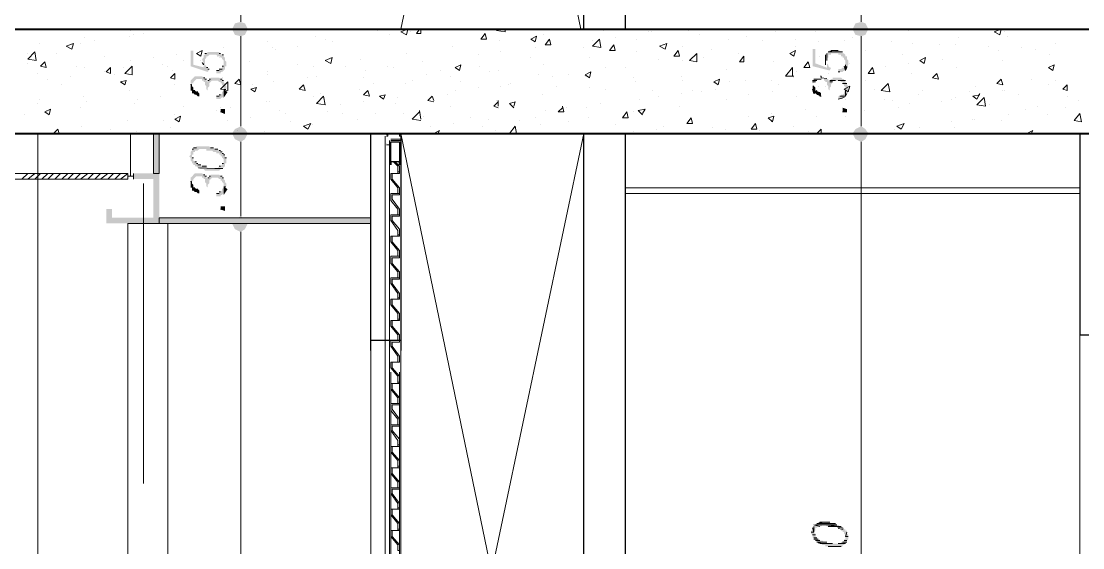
# Model space of a CAD drawing. Header units: millimetres. Extents: x 182 to 575, y -105 to 95.
# Drawn here: x 282.125 to 285.661, y 81.73 to 83.485 of the extents above; entities that cross this region are included whole.
import ezdxf

# ---------------------------------------------------------------- set-up
doc = ezdxf.new("R2010")
doc.units = ezdxf.units.MM
doc.header["$MEASUREMENT"] = 0
doc.layers.add('PDF_Geometry', color=7, linetype='Continuous')
doc.layers.add('PDF_Solid Fills', color=7, linetype='Continuous')

msp = doc.modelspace()

# ---------------------------------------------------------------- hatches: boundary and pattern name
at = {"layer": 'PDF_Solid Fills', "transparency": 33554559}
for points in [[(282.8373, 83.4396), (282.8564, 83.4348), (282.8707, 83.4396), (282.8802, 83.4586), (282.8707, 83.4777), (282.8564, 83.4824), (282.8373, 83.4777), (282.8278, 83.4586)], [(284.904, 83.4396), (284.9231, 83.4348), (284.9373, 83.4396), (284.9469, 83.4586), (284.9373, 83.4777), (284.9231, 83.4824), (284.904, 83.4777), (284.8945, 83.4586)], [(282.7373, 83.3301), (282.7326, 83.3396), (282.7326, 83.3312), (282.6992, 83.3396), (282.6992, 83.3872), (282.6897, 83.3872), (282.6897, 83.3348), (282.7469, 83.3158), (282.7516, 83.3253), (282.7469, 83.3253), (282.7469, 83.3301), (282.7421, 83.3301), (282.7421, 83.3348), (282.7373, 83.3396), (282.7373, 83.3586), (282.7421, 83.3634), (282.7421, 83.3681), (282.7469, 83.3681), (282.7516, 83.3729), (282.7754, 83.3729), (282.7802, 83.3681), (282.785, 83.3681), (282.7897, 83.3634), (282.7945, 83.3634), (282.7945, 83.3586), (282.7993, 83.3539), (282.7993, 83.3348), (282.7945, 83.3348), (282.7945, 83.3253), (282.785, 83.3253), (282.785, 83.3205), (282.7754, 83.3205), (282.7754, 83.311), (282.7897, 83.311), (282.7897, 83.3158), (282.7945, 83.3158), (282.7993, 83.3205), (282.804, 83.3253), (282.804, 83.3348), (282.8088, 83.3348), (282.8088, 83.3491), (282.804, 83.3539), (282.804, 83.3634), (282.7993, 83.3681), (282.7993, 83.3729), (282.7945, 83.3729), (282.7897, 83.3777), (282.785, 83.3777), (282.785, 83.3824), (282.7469, 83.3824), (282.7421, 83.3777), (282.7373, 83.3777), (282.7373, 83.3729), (282.7326, 83.3729), (282.7326, 83.3634), (282.7278, 83.3586)], [(284.7659, 83.2443), (284.7707, 83.2443), (284.7754, 83.2396), (284.7826, 83.2372), (284.785, 83.2348), (284.7897, 83.2348), (284.7897, 83.2443), (284.785, 83.2491), (284.7802, 83.2491), (284.7754, 83.2539), (284.7707, 83.2539), (284.7707, 83.2634), (284.7659, 83.2681), (284.7659, 83.2539), (284.7635, 83.2539), (284.7612, 83.2634), (284.7612, 83.2539)], [(284.8612, 83.1824), (284.8754, 83.1824), (284.8754, 83.192), (284.8612, 83.1967)], [(282.7897, 83.1824), (282.804, 83.1777), (282.804, 83.192), (282.7897, 83.192)], [(282.8373, 83.092), (282.8564, 83.0824), (282.8707, 83.092), (282.8802, 83.111), (282.8707, 83.1253), (282.8564, 83.1348), (282.8373, 83.1253), (282.8278, 83.111)], [(284.904, 83.092), (284.9231, 83.0824), (284.9373, 83.092), (284.9469, 83.111), (284.9373, 83.1253), (284.9231, 83.1348), (284.904, 83.1253), (284.8945, 83.111)], [(282.8707, 82.792), (282.8802, 82.811), (283.2897, 82.811), (283.2897, 82.8301), (282.8635, 82.8301), (282.8564, 82.8348), (282.8469, 82.8301), (282.585, 82.8301), (282.585, 83.111), (282.5659, 83.111), (282.5659, 82.9777), (282.4993, 82.9777), (282.4993, 82.9586), (282.5659, 82.9586), (282.5659, 82.8301), (282.4278, 82.8301), (282.4278, 82.8586), (282.4088, 82.8586), (282.4088, 82.811), (282.8278, 82.811), (282.8373, 82.792), (282.8564, 82.7824)], [(282.704, 83.0062), (282.704, 83.0015), (282.7088, 83.0015), (282.7135, 82.9967), (282.7469, 82.9967), (282.7421, 83.0015), (282.7278, 83.0015), (282.7231, 83.0062), (282.7135, 83.0062), (282.7135, 83.011), (282.7088, 83.011), (282.7088, 83.0158), (282.704, 83.0158), (282.6992, 83.0205), (282.6992, 83.0301), (282.6945, 83.0301), (282.6945, 83.0396), (282.6992, 83.0396), (282.6992, 83.0491), (282.704, 83.0491), (282.704, 83.0539), (282.7135, 83.0539), (282.7183, 83.0586), (282.7421, 83.0586), (282.7421, 83.0539), (282.7612, 83.0539), (282.7659, 83.0491), (282.7754, 83.0491), (282.7754, 83.0443), (282.785, 83.0443), (282.785, 83.0396), (282.7897, 83.0396), (282.7897, 83.0348), (282.7945, 83.0348), (282.7945, 83.0301), (282.7993, 83.0253), (282.7993, 83.011), (282.7945, 83.011), (282.7945, 83.0062), (282.7897, 83.0015), (282.785, 83.0015), (282.7802, 82.9967), (282.7993, 82.9967), (282.804, 83.0015), (282.804, 83.011), (282.8088, 83.011), (282.8088, 83.0301), (282.804, 83.0301), (282.804, 83.0396), (282.7993, 83.0396), (282.7993, 83.0443), (282.7945, 83.0443), (282.7945, 83.0491), (282.7897, 83.0491), (282.7897, 83.0539), (282.785, 83.0539), (282.7802, 83.0586), (282.7707, 83.0586), (282.7659, 83.0634), (282.7564, 83.0634), (282.7516, 83.0681), (282.7088, 83.0681), (282.7088, 83.0634), (282.6992, 83.0634), (282.6992, 83.0586), (282.6945, 83.0586), (282.6945, 83.0539), (282.6897, 83.0491), (282.6897, 83.0396), (282.685, 83.0348), (282.6897, 83.0301), (282.6897, 83.0205), (282.6945, 83.0158), (282.6945, 83.011), (282.6992, 83.011), (282.6992, 83.0062)], [(282.7326, 82.992), (282.7373, 82.9872), (282.785, 82.9872), (282.7897, 82.992), (282.7945, 82.992), (282.7183, 82.9967), (282.7231, 82.992)], [(282.7088, 82.9158), (282.7135, 82.911), (282.7183, 82.911), (282.7183, 82.9205), (282.7135, 82.9253), (282.7088, 82.9253), (282.704, 82.9301), (282.6992, 82.9301), (282.6992, 82.9396), (282.6945, 82.9443), (282.6897, 82.9443), (282.6897, 82.9301), (282.6945, 82.9301), (282.6945, 82.9205), (282.6992, 82.9205), (282.704, 82.9158)], [(282.7897, 82.8586), (282.804, 82.8539), (282.804, 82.8681), (282.7897, 82.8681)], [(284.8045, 81.8058), (284.8088, 81.8015), (284.8516, 81.8015), (284.8469, 81.8062), (284.8421, 81.8062), (284.8373, 81.811), (284.8231, 81.811), (284.8183, 81.8158), (284.7802, 81.811), (284.7754, 81.811), (284.7707, 81.8062), (284.7659, 81.8062), (284.7659, 81.8015), (284.7612, 81.7967), (284.7612, 81.7872), (284.7564, 81.7872), (284.7564, 81.7777), (284.7612, 81.7729), (284.7612, 81.7634), (284.7659, 81.7634), (284.7659, 81.7586), (284.7707, 81.7539), (284.7754, 81.7491), (284.7992, 81.7491), (284.7945, 81.7539), (284.785, 81.7539), (284.785, 81.7586), (284.7802, 81.7586), (284.7754, 81.7634), (284.7707, 81.7681), (284.7707, 81.7777), (284.7659, 81.7777), (284.7659, 81.7872), (284.7707, 81.7872), (284.7707, 81.7967), (284.7754, 81.7967), (284.7802, 81.8015), (284.7897, 81.8015), (284.7945, 81.8062), (284.7992, 81.8062)]]:
    msp.add_hatch(color=256, dxfattribs=at).paths.add_polyline_path(points)
h = msp.add_hatch(color=256, dxfattribs=at)
h.paths.add_polyline_path([(284.8707, 83.3205), (284.8754, 83.3301), (284.8802, 83.3396), (284.8802, 83.3539), (284.8754, 83.3586), (284.8754, 83.3681), (284.8707, 83.3681), (284.8707, 83.3729), (284.8659, 83.3777), (284.8612, 83.3777), (284.8612, 83.3824), (284.8564, 83.3824), (284.8516, 83.3872), (284.8183, 83.3824), (284.8135, 83.3824), (284.8088, 83.3777), (284.8088, 83.3634), (284.8135, 83.3634), (284.8135, 83.3729), (284.8231, 83.3729), (284.8231, 83.3777), (284.8469, 83.3777), (284.8469, 83.3729), (284.8564, 83.3729), (284.8564, 83.3681), (284.8612, 83.3681), (284.8612, 83.3634), (284.8659, 83.3634), (284.8659, 83.3586), (284.8707, 83.3539), (284.8707, 83.3396), (284.8659, 83.3348), (284.8659, 83.3301), (284.8612, 83.3301), (284.8564, 83.3253), (284.8469, 83.3253), (284.8469, 83.3158), (284.8612, 83.3158), (284.8647, 83.3193)])
h.paths.add_polyline_path([(284.7612, 83.3348), (284.8183, 83.3205), (284.8231, 83.3301), (284.8183, 83.3301), (284.8135, 83.3348), (284.8135, 83.3396), (284.8088, 83.3443), (284.8088, 83.3301), (284.7707, 83.3443), (284.7707, 83.392), (284.7612, 83.392)])
h = msp.add_hatch(color=256, dxfattribs=at)
h.paths.add_polyline_path([(282.7897, 83.2253), (282.7897, 83.2301), (282.7945, 83.2301), (282.7993, 83.2348), (282.7993, 83.2539), (282.7945, 83.2491), (282.7945, 83.2443), (282.7897, 83.2396), (282.785, 83.2396), (282.785, 83.2348), (282.7754, 83.2348), (282.7754, 83.2253)])
h.paths.add_polyline_path([(282.7993, 83.2681), (282.7993, 83.2586), (282.8088, 83.2586), (282.8088, 83.2681), (282.804, 83.2729), (282.804, 83.2777), (282.7993, 83.2824), (282.7993, 83.2872), (282.7945, 83.2872), (282.7945, 83.292), (282.7897, 83.292), (282.785, 83.2967), (282.7564, 83.2967), (282.7564, 83.292), (282.7516, 83.292), (282.7516, 83.2872), (282.7469, 83.2872), (282.7469, 83.2824), (282.7421, 83.2872), (282.7421, 83.292), (282.7373, 83.292), (282.7373, 83.2967), (282.7326, 83.2967), (282.7278, 83.3015), (282.704, 83.3015), (282.6992, 83.2967), (282.6945, 83.292), (282.6897, 83.2872), (282.6897, 83.2777), (282.6992, 83.2777), (282.6992, 83.2824), (282.704, 83.2872), (282.7088, 83.292), (282.7278, 83.292), (282.7278, 83.2872), (282.7326, 83.2872), (282.7326, 83.2824), (282.7373, 83.2824), (282.7373, 83.2729), (282.7421, 83.2681), (282.7421, 83.2586), (282.7469, 83.2539), (282.7469, 83.2634), (282.7516, 83.2681), (282.7516, 83.2777), (282.7564, 83.2824), (282.7612, 83.2872), (282.7802, 83.2872), (282.785, 83.2824), (282.7897, 83.2824), (282.7897, 83.2777), (282.7945, 83.2777), (282.7945, 83.2729)])
h = msp.add_hatch(color=256, dxfattribs=at)
h.paths.add_polyline_path([(282.6992, 83.2443), (282.7183, 83.2348), (282.7183, 83.2443), (282.7135, 83.2491), (282.7088, 83.2491), (282.704, 83.2539), (282.6992, 83.2539), (282.6992, 83.2634), (282.6945, 83.2681), (282.6897, 83.2681), (282.6897, 83.2539), (282.6945, 83.2539), (282.6945, 83.2443)])
h.paths.add_polyline_path([(282.704, 83.2396), (282.7088, 83.2396), (282.6992, 83.2443)])
h.paths.add_polyline_path([(282.7183, 83.2348), (282.7088, 83.2396), (282.7135, 83.2348)])
h = msp.add_hatch(color=256, dxfattribs=at)
h.paths.add_polyline_path([(284.7992, 83.2872), (284.804, 83.2872), (284.804, 83.2824), (284.8088, 83.2824), (284.8088, 83.2729), (284.8135, 83.2681), (284.8135, 83.2586), (284.8183, 83.2539), (284.8183, 83.2634), (284.8231, 83.2681), (284.8231, 83.2745), (284.8278, 83.2824), (284.8326, 83.2872), (284.8516, 83.2872), (284.8564, 83.2824), (284.8612, 83.2824), (284.8612, 83.2777), (284.8659, 83.2729), (284.8659, 83.2681), (284.8707, 83.2681), (284.8707, 83.2539), (284.8659, 83.2491), (284.8659, 83.2443), (284.8612, 83.2396), (284.8564, 83.2396), (284.8564, 83.2348), (284.8469, 83.2348), (284.8469, 83.2253), (284.8612, 83.2253), (284.8612, 83.2289), (284.8659, 83.2301), (284.8707, 83.2348), (284.8754, 83.2396), (284.8754, 83.242), (284.8802, 83.2491), (284.8802, 83.2681), (284.8754, 83.2729), (284.8754, 83.2777), (284.8707, 83.2824), (284.8707, 83.2872), (284.8659, 83.2872), (284.8659, 83.292), (284.8612, 83.292), (284.8564, 83.2967), (284.8278, 83.2967), (284.8278, 83.292), (284.8231, 83.292), (284.8183, 83.2872), (284.8135, 83.2872), (284.8135, 83.292), (284.7992, 83.292)])
h.paths.add_polyline_path([(284.7802, 83.292), (284.7659, 83.292), (284.7612, 83.2872), (284.7612, 83.2777), (284.7707, 83.2824), (284.7754, 83.2872)])
h = msp.add_hatch(color=256, dxfattribs=at)
h.paths.add_polyline_path([(282.804, 82.9158), (282.804, 82.9205), (282.7993, 82.911)])
h.paths.add_polyline_path([(282.7897, 82.9015), (282.7897, 82.9062), (282.7945, 82.9062), (282.7993, 82.911), (282.7993, 82.9301), (282.7945, 82.9253), (282.7945, 82.9205), (282.7897, 82.9158), (282.785, 82.9158), (282.785, 82.911), (282.7754, 82.911), (282.7754, 82.9015)])
h.paths.add_polyline_path([(282.7993, 82.9443), (282.7993, 82.9348), (282.8088, 82.9348), (282.8088, 82.9443), (282.804, 82.9491), (282.804, 82.9539), (282.7993, 82.9586), (282.7993, 82.9634), (282.7945, 82.9634), (282.7945, 82.9681), (282.7897, 82.9681), (282.785, 82.9729), (282.7564, 82.9729), (282.7564, 82.9681), (282.7516, 82.9681), (282.7516, 82.9634), (282.7469, 82.9634), (282.7469, 82.9586), (282.7421, 82.9634), (282.7421, 82.9681), (282.7373, 82.9681), (282.7373, 82.9729), (282.7326, 82.9729), (282.7278, 82.9777), (282.704, 82.9777), (282.6992, 82.9729), (282.6945, 82.9681), (282.6897, 82.9634), (282.6897, 82.9539), (282.6992, 82.9539), (282.6992, 82.9586), (282.7088, 82.9681), (282.7278, 82.9681), (282.7278, 82.9634), (282.7326, 82.9634), (282.7326, 82.9586), (282.7373, 82.9586), (282.7373, 82.9491), (282.7421, 82.9443), (282.7421, 82.9348), (282.7469, 82.9301), (282.7469, 82.9396), (282.7516, 82.9443), (282.7516, 82.9539), (282.7612, 82.9634), (282.7802, 82.9634), (282.785, 82.9586), (282.7897, 82.9586), (282.7897, 82.9539), (282.7945, 82.9539), (282.7945, 82.9491)])
h = msp.add_hatch(color=256, dxfattribs=at)
h.paths.add_polyline_path([(284.8659, 81.7967), (284.8469, 81.7967), (284.8659, 81.792)])
h.paths.add_polyline_path([(284.8754, 81.7872), (284.8707, 81.7872), (284.8707, 81.792), (284.8659, 81.792), (284.8564, 81.792), (284.8564, 81.7872), (284.8612, 81.7872), (284.8612, 81.7824), (284.8659, 81.7824), (284.8659, 81.7777), (284.8707, 81.7729), (284.8707, 81.7586), (284.8659, 81.7586), (284.8659, 81.7539), (284.8612, 81.7491), (284.8564, 81.7491), (284.8564, 81.7443), (284.7897, 81.7443), (284.7945, 81.7396), (284.804, 81.7396), (284.804, 81.7348), (284.8612, 81.7348), (284.8612, 81.7396), (284.8659, 81.7396), (284.8707, 81.7443), (284.8754, 81.7491), (284.8754, 81.7539), (284.8802, 81.7586), (284.8802, 81.7729), (284.8754, 81.7777)])

# ---------------------------------------------------------------- linework, layer by layer
at = {"layer": 'PDF_Geometry', "lineweight": 13}
for points in [[(283.3897, 86.3586), (283.9897, 83.4586)], [(283.3897, 83.4586), (283.9992, 86.3586)], [(284.9231, 83.4824), (284.9231, 83.511), (284.9231, 86.311), (284.9231, 86.3348)], [(282.8564, 83.4824), (282.8564, 83.511), (282.8564, 86.011), (282.8564, 86.0348)], [(282.5326, 83.4443), (282.5326, 83.4443)], [(282.9135, 83.4586), (282.7659, 83.4586), (282.8278, 83.4586)], [(282.8564, 83.1348), (282.8564, 83.1586), (282.8564, 83.411), (282.8564, 83.4348)], [(284.9231, 83.1348), (284.9231, 83.1586), (284.9231, 83.411), (284.9231, 83.4348)], [(282.7373, 83.3777), (282.7421, 83.3777), (282.7373, 83.3777)], [(282.7897, 83.3777), (282.785, 83.3777), (282.7897, 83.3777)], [(282.7993, 83.3729), (282.7945, 83.3729), (282.7993, 83.3729)], [(284.804, 83.3396), (284.804, 83.3729), (284.804, 83.3396)], [(284.804, 83.3729), (284.804, 83.3396), (284.804, 83.3729)], [(284.8135, 83.3824), (284.8612, 83.3824), (284.8135, 83.3824)], [(284.835, 83.3872), (284.8326, 83.3872), (284.8373, 83.3872), (284.8326, 83.3872), (284.8183, 83.3848)], [(284.8564, 83.3824), (284.8183, 83.3824), (284.8564, 83.3824)], [(284.8469, 83.3872), (284.8231, 83.3872), (284.8469, 83.3872)], [(284.8278, 83.3872), (284.8421, 83.3872), (284.8278, 83.3872)], [(282.7278, 83.3467), (282.7326, 83.3396), (282.7326, 83.3443)], [(282.7469, 83.3301), (282.7421, 83.3301), (282.7469, 83.3301)], [(282.7516, 83.3253), (282.7469, 83.3253), (282.7516, 83.3253)], [(282.7754, 83.3205), (282.785, 83.3205), (282.7754, 83.3205)], [(282.785, 83.3253), (282.7945, 83.3253), (282.785, 83.3253)], [(282.7945, 83.3348), (282.7993, 83.3348), (282.7945, 83.3348)], [(284.7873, 83.3015), (284.7897, 83.3015), (284.7897, 83.3015), (284.7897, 83.2991), (284.7897, 83.2967), (284.8088, 83.2943)], [(282.7373, 83.2967), (282.7326, 83.2967), (282.7373, 83.2967)], [(282.7421, 83.292), (282.7373, 83.292), (282.7421, 83.292)], [(282.7469, 83.2872), (282.7516, 83.2872), (282.7469, 83.2872)], [(282.7516, 83.292), (282.7564, 83.292), (282.7516, 83.292)], [(282.7945, 83.292), (282.7897, 83.292), (282.7945, 83.292)], [(282.7993, 83.2872), (282.7945, 83.2872), (282.7993, 83.2872)], [(284.7754, 83.2872), (284.7612, 83.2872), (284.7754, 83.2872)], [(284.7612, 83.2824), (284.7707, 83.2824), (284.7612, 83.2824)], [(284.7707, 83.2824), (284.7612, 83.2824), (284.7707, 83.2824)], [(284.7659, 83.292), (284.785, 83.292), (284.7659, 83.292)], [(284.7897, 83.292), (284.7659, 83.292), (284.7897, 83.292)], [(284.7659, 83.292), (284.7897, 83.292), (284.7659, 83.292)], [(284.8707, 83.2872), (284.8469, 83.2872), (284.8707, 83.2872)], [(284.8469, 83.2872), (284.8707, 83.2872), (284.8469, 83.2872)], [(284.8754, 83.2777), (284.8612, 83.2777), (284.8754, 83.2777)], [(284.8612, 83.2777), (284.8754, 83.2777), (284.8612, 83.2777)], [(282.704, 83.2539), (282.6992, 83.2539), (282.704, 83.2539)], [(282.7135, 83.2491), (282.7088, 83.2491), (282.7135, 83.2491)], [(282.7754, 83.2348), (282.785, 83.2348), (282.7754, 83.2348)], [(282.785, 83.2396), (282.7897, 83.2396), (282.785, 83.2396)], [(284.8707, 83.2348), (284.8516, 83.2348), (284.8707, 83.2348)], [(282.804, 83.1777), (282.7897, 83.1824), (282.804, 83.1777)], [(284.8754, 83.1824), (284.8612, 83.1824), (284.8754, 83.1824)], [(280.704, 83.111), (293.1516, 83.111)], [(282.4897, 82.9681), (282.4897, 83.111)], [(283.3897, 83.111), (283.9897, 80.211)], [(283.3897, 80.211), (283.9992, 83.111)], [(283.3897, 80.2967), (283.3897, 80.2872), (283.3897, 83.092)], [(282.6945, 83.0586), (282.6992, 83.0586), (282.6945, 83.0586)], [(282.6992, 83.0634), (282.7088, 83.0634), (282.6992, 83.0634)], [(282.7659, 83.0634), (282.7564, 83.0634), (282.7659, 83.0634)], [(282.7802, 83.0586), (282.7707, 83.0586), (282.7802, 83.0586)], [(282.8564, 82.8348), (282.8564, 82.8586), (282.8564, 83.0586), (282.8564, 83.0824)], [(283.3373, 83.0777), (283.3373, 80.2872)], [(283.3516, 83.0777), (283.3516, 80.2872)], [(284.9231, 80.2348), (284.9231, 80.2586), (284.9231, 83.0586), (284.9231, 83.0824)], [(282.6992, 83.0301), (282.6945, 83.0301), (282.6992, 83.0301)], [(282.7897, 83.0539), (282.785, 83.0539), (282.7897, 83.0539)], [(282.7945, 83.0491), (282.7897, 83.0491), (282.7945, 83.0491)], [(282.7993, 83.0443), (282.7945, 83.0443), (282.7993, 83.0443)], [(282.804, 83.0396), (282.7993, 83.0396), (282.804, 83.0396)], [(282.8088, 83.0301), (282.804, 83.0301), (282.8088, 83.0301)], [(282.7088, 83.0158), (282.704, 83.0158), (282.7088, 83.0158)], [(282.7135, 83.011), (282.7088, 83.011), (282.7135, 83.011)], [(282.7231, 83.0062), (282.7135, 83.0062), (282.7231, 83.0062)], [(282.7159, 82.9967), (282.7707, 82.9943), (282.7969, 82.9943)], [(282.7421, 83.0015), (282.7278, 83.0015), (282.7421, 83.0015)], [(282.785, 83.0015), (282.7897, 83.0015), (282.785, 83.0015)], [(282.7945, 83.011), (282.7993, 83.011), (282.7945, 83.011)], [(282.1278, 82.9586), (282.1469, 82.9777)], [(282.1469, 82.9586), (282.1707, 82.9777)], [(282.1707, 82.9586), (282.1897, 82.9777)], [(282.1945, 82.9586), (282.2135, 82.9777)], [(282.2135, 82.9586), (282.2326, 82.9777)], [(282.2373, 82.9586), (282.2564, 82.9777)], [(282.2612, 82.9586), (282.2802, 82.9777)], [(282.2802, 82.9586), (282.2992, 82.9777)], [(282.304, 82.9586), (282.3231, 82.9777)], [(282.3231, 82.9586), (282.3469, 82.9777)], [(282.3469, 82.9586), (282.3659, 82.9777)], [(282.3707, 82.9586), (282.3897, 82.9777)], [(282.3897, 82.9586), (282.4135, 82.9777)], [(282.4135, 82.9586), (282.4326, 82.9777)], [(282.4373, 82.9586), (282.4564, 82.9777)], [(282.4802, 82.9634), (282.4802, 82.9586), (282.4802, 82.9777), (282.4564, 82.9586)], [(282.4993, 82.9681), (282.4802, 82.9681)], [(282.4993, 82.9586), (282.4993, 82.9777)], [(282.7373, 82.9729), (282.7326, 82.9729), (282.7373, 82.9729)], [(282.7421, 82.9681), (282.7373, 82.9681), (282.7421, 82.9681)], [(282.7469, 82.9634), (282.7516, 82.9634), (282.7469, 82.9634)], [(282.7516, 82.9681), (282.7564, 82.9681), (282.7516, 82.9681)], [(282.7945, 82.9681), (282.7897, 82.9681), (282.7945, 82.9681)], [(282.7993, 82.9634), (282.7945, 82.9634), (282.7993, 82.9634)], [(282.5326, 81.9443), (282.5326, 82.9443)], [(282.704, 82.9301), (282.6992, 82.9301), (282.704, 82.9301)], [(282.7135, 82.9253), (282.7088, 82.9253), (282.7135, 82.9253)], [(282.785, 82.9158), (282.7897, 82.9158), (282.785, 82.9158)], [(284.1373, 82.9301), (285.6516, 82.9301)], [(282.7754, 82.911), (282.785, 82.911), (282.7754, 82.911)], [(284.1373, 82.911), (285.6516, 82.911)], [(282.804, 82.8539), (282.7897, 82.8586), (282.804, 82.8539)], [(283.2897, 80.2586), (283.2897, 82.811), (282.6135, 82.811), (282.6135, 80.2586)], [(282.8564, 80.2348), (282.8564, 80.2586), (282.8564, 82.7586), (282.8564, 82.7824)], [(285.6516, 82.4396), (285.6516, 80.2872)], [(283.3564, 80.3777), (283.3564, 82.3158)], [(283.385, 80.3777), (283.385, 82.3158)], [(284.7564, 81.7824), (284.7659, 81.7824), (284.7564, 81.7824)], [(284.785, 81.8015), (284.7659, 81.8062), (284.785, 81.8015)], [(284.7707, 81.8062), (284.8421, 81.8062), (284.7707, 81.8062)], [(284.8373, 81.811), (284.7754, 81.811), (284.8373, 81.811)], [(284.8278, 81.811), (284.7802, 81.811), (284.8278, 81.811)], [(284.8016, 81.8158), (284.7993, 81.8158), (284.7992, 81.8158), (284.804, 81.8158), (284.7826, 81.8134)], [(284.8183, 81.8158), (284.785, 81.8158), (284.8183, 81.8158)], [(284.7945, 81.8158), (284.8088, 81.8158), (284.7945, 81.8158)], [(284.8088, 81.8158), (284.7945, 81.8158), (284.8088, 81.8158)], [(284.8564, 81.8015), (284.8231, 81.8015), (284.8564, 81.8015)], [(284.8231, 81.8015), (284.8564, 81.8015), (284.8231, 81.8015)], [(284.8397, 81.8015), (284.8445, 81.8015), (284.8469, 81.7991), (284.8612, 81.7967)], [(284.8469, 81.7943), (284.8588, 81.792), (284.8635, 81.792)], [(284.7612, 81.7729), (284.7707, 81.7729), (284.7612, 81.7729)], [(284.7754, 81.7634), (284.7659, 81.7634), (284.7754, 81.7634)], [(284.7659, 81.7586), (284.7802, 81.7586), (284.7659, 81.7586)], [(284.7802, 81.7586), (284.7659, 81.7586), (284.7802, 81.7586)], [(284.7707, 81.7539), (284.785, 81.7539), (284.7707, 81.7539)], [(284.7754, 81.7491), (284.7992, 81.7491), (284.7754, 81.7491)], [(284.7992, 81.7491), (284.7754, 81.7491), (284.7992, 81.7491)], [(284.8159, 81.7443), (284.7969, 81.7443), (284.7802, 81.7467)], [(284.8754, 81.7491), (284.8612, 81.7491), (284.8754, 81.7491)], [(284.8612, 81.7491), (284.8754, 81.7491), (284.8612, 81.7491)], [(284.8564, 81.7348), (284.8135, 81.7348), (284.8564, 81.7348)], [(284.8183, 81.7348), (284.8516, 81.7348), (284.8183, 81.7348)], [(284.835, 81.7348), (284.8373, 81.7348), (284.8254, 81.7348)], [(284.8421, 81.7348), (284.8278, 81.7348), (284.8421, 81.7348)], [(284.8278, 81.7348), (284.8421, 81.7348), (284.8278, 81.7348)], [(284.8707, 81.7443), (284.8469, 81.7443), (284.8707, 81.7443)], [(284.8469, 81.7443), (284.8707, 81.7443), (284.8469, 81.7443)]]:
    msp.add_lwpolyline(points, dxfattribs=at)
at = {"layer": 'PDF_Geometry', "lineweight": 25}
for points in [[(283.9992, 83.4586), (283.9992, 86.3586), (284.1373, 86.3586), (284.1373, 83.4586)], [(284.1421, 83.4586), (283.9897, 83.4586)], [(283.2897, 82.3872), (283.2897, 83.111), (283.3897, 83.111), (283.3897, 82.3872)], [(283.9992, 80.211), (283.9992, 83.111), (284.1373, 83.111), (284.1373, 80.211)], [(283.3897, 82.4205), (283.2897, 82.4205)]]:
    msp.add_lwpolyline(points, dxfattribs=at)
at = {"layer": 'PDF_Geometry', "lineweight": 40}
for points in [[(280.7754, 83.1301), (280.7659, 83.1158), (280.7516, 83.111), (280.6802, 83.111), (280.304, 83.111), (280.304, 83.4586), (280.6802, 83.4586), (293.404, 83.4586), (293.404, 83.111), (292.9516, 83.111), (292.9373, 83.1158), (292.9278, 83.1301), (292.8945, 83.3586), (292.885, 83.3729), (292.8707, 83.3777), (292.3088, 83.3777), (292.2945, 83.3729), (292.285, 83.3586)], [(281.4564, 83.1301), (281.4659, 83.1158), (281.4802, 83.111), (292.2278, 83.111), (292.2421, 83.1158), (292.2516, 83.1301), (292.2802, 83.3586)]]:
    msp.add_lwpolyline(points, dxfattribs=at)
at = {"layer": 'PDF_Geometry', "lineweight": 0}
for points in [[(282.4897, 83.4539), (282.4897, 83.4539)], [(283.2564, 83.4586), (283.2564, 83.4586)], [(283.3135, 83.4539), (283.3135, 83.4539)], [(283.4231, 83.4491), (283.4231, 83.4491)], [(283.4564, 83.4586), (283.4564, 83.4443), (283.4421, 83.4443), (283.4516, 83.4586)], [(283.7373, 83.4586), (283.7373, 83.4491), (283.7088, 83.4539), (283.7183, 83.4586)], [(284.0659, 83.4539), (284.0659, 83.4539)], [(284.2135, 83.4491), (284.2135, 83.4491)], [(284.2231, 83.4491), (284.2231, 83.4491)], [(284.3469, 83.4539), (284.3469, 83.4539)], [(284.6373, 83.4491), (284.6373, 83.4491)], [(284.7707, 83.4491), (284.7707, 83.4491)], [(285.0802, 83.4539), (285.0802, 83.4539)], [(285.3993, 83.4491), (285.3993, 83.4491)], [(282.185, 83.411), (282.185, 83.411)], [(282.2945, 83.411), (282.2945, 83.411)], [(282.3231, 83.411), (282.3231, 83.411)], [(282.3373, 83.4301), (282.3373, 83.4301)], [(282.3707, 83.4205), (282.3707, 83.4205)], [(282.485, 83.4348), (282.485, 83.4348)], [(282.4993, 83.4396), (282.4993, 83.4396)], [(282.9469, 83.4158), (282.9469, 83.4158)], [(283.104, 83.4348), (283.104, 83.4348)], [(283.1373, 83.4253), (283.1373, 83.4253)], [(283.1612, 83.4158), (283.1612, 83.4158)], [(283.3516, 83.4396), (283.3516, 83.4396)], [(283.7183, 83.4205), (283.7183, 83.4205)], [(283.8659, 83.4396), (283.8659, 83.4396)], [(284.0278, 83.4205), (284.0278, 83.4205)], [(284.104, 83.4301), (284.104, 83.4301)], [(284.1754, 83.4253), (284.1754, 83.4253)], [(284.385, 83.4396), (284.385, 83.4396)], [(284.4802, 83.4253), (284.4802, 83.4253)], [(284.5421, 83.4348), (284.5421, 83.4348)], [(284.5945, 83.4205), (284.5945, 83.4205)], [(284.704, 83.4253), (284.704, 83.4253)], [(284.7802, 83.4158), (284.7802, 83.4158)], [(284.8659, 83.4205), (284.8659, 83.4205)], [(284.8945, 83.4301), (284.8945, 83.4301)], [(285.0231, 83.4158), (285.0231, 83.4158)], [(285.0945, 83.411), (285.0945, 83.411)], [(285.2469, 83.4301), (285.2469, 83.4301)], [(285.4088, 83.4348), (285.4088, 83.4348)], [(285.5707, 83.411), (285.5707, 83.411)], [(282.1469, 83.3777), (282.1469, 83.3777)], [(282.2421, 83.3777), (282.2421, 83.3777)], [(282.6421, 83.3729), (282.6421, 83.3729)], [(282.7993, 83.3967), (282.7993, 83.3967)], [(282.9612, 83.3967), (282.9612, 83.3967)], [(282.9707, 83.392), (282.9707, 83.392)], [(283.0469, 83.4015), (283.0469, 83.4015)], [(283.4088, 83.3777), (283.4088, 83.3777)], [(283.5612, 83.4015), (283.5612, 83.4015)], [(283.6469, 83.3729), (283.6469, 83.3729)], [(283.7231, 83.3824), (283.7231, 83.3824)], [(283.8373, 83.3967), (283.8373, 83.3967)], [(283.9992, 83.3967), (283.9992, 83.3967)], [(284.1754, 83.3824), (284.1754, 83.3824)], [(284.3278, 83.4015), (284.3278, 83.4015)], [(284.4231, 83.392), (284.4231, 83.392)], [(284.5135, 83.3777), (284.5135, 83.3777)], [(284.704, 83.4015), (284.704, 83.4015)], [(284.9373, 83.3872), (284.9373, 83.3872)], [(285.0612, 83.3729), (285.0612, 83.3729)], [(285.185, 83.4062), (285.185, 83.4062)], [(285.2373, 83.4062), (285.2373, 83.4062)], [(285.3469, 83.4015), (285.3469, 83.4015)], [(285.3802, 83.3872), (285.3802, 83.3872)], [(285.4564, 83.3967), (285.4564, 83.3967)], [(285.504, 83.392), (285.504, 83.392)], [(285.5516, 83.3729), (285.5516, 83.3729)], [(282.1469, 83.3443), (282.1469, 83.3443)], [(282.404, 83.3681), (282.404, 83.3681)], [(282.4897, 83.3539), (282.4897, 83.3539)], [(282.5659, 83.3634), (282.5659, 83.3634)], [(282.5945, 83.3396), (282.5945, 83.3396)], [(282.6659, 83.3539), (282.6659, 83.3539)], [(282.7231, 83.3539), (282.7231, 83.3539)], [(282.7802, 83.3681), (282.7802, 83.3681)], [(282.785, 83.3634), (282.785, 83.3634)], [(282.885, 83.3491), (282.885, 83.3491)], [(283.0469, 83.3396), (283.0469, 83.3396)], [(283.2564, 83.3586), (283.2564, 83.3586)], [(283.4612, 83.3491), (283.4612, 83.3491)], [(283.8231, 83.3634), (283.8231, 83.3634)], [(283.8659, 83.3396), (283.8659, 83.3396)], [(284.0183, 83.3634), (284.0183, 83.3634)], [(284.2469, 83.3586), (284.2469, 83.3586)], [(284.3278, 83.3539), (284.3278, 83.3539)], [(284.3992, 83.3634), (284.3992, 83.3634)], [(284.6326, 83.3491), (284.6326, 83.3491)], [(284.785, 83.3681), (284.785, 83.3681)], [(284.885, 83.3443), (284.885, 83.3443)], [(285.0802, 83.3443), (285.0802, 83.3443)], [(285.1945, 83.3586), (285.1945, 83.3586)], [(285.3945, 83.3539), (285.3945, 83.3539)], [(282.1802, 83.311), (282.1802, 83.311)], [(282.2897, 83.3015), (282.2897, 83.3015)], [(282.3088, 83.3348), (282.3088, 83.3348)], [(282.3373, 83.3301), (282.3373, 83.3301)], [(282.404, 83.3158), (282.404, 83.3158)], [(282.4373, 83.3062), (282.4373, 83.3062)], [(282.4659, 83.3301), (282.4659, 83.3301)], [(282.6135, 83.3348), (282.6135, 83.3348)], [(282.6278, 83.3205), (282.6278, 83.3205)], [(282.7897, 83.3158), (282.7897, 83.3158)], [(282.9469, 83.3158), (282.9469, 83.3158)], [(282.9469, 83.3062), (282.9469, 83.3062)], [(283.0992, 83.3348), (283.0992, 83.3348)], [(283.1088, 83.3015), (283.1088, 83.3015)], [(283.204, 83.3348), (283.204, 83.3348)], [(283.2707, 83.3205), (283.2707, 83.3205)], [(283.3469, 83.3348), (283.3469, 83.3348)], [(283.3659, 83.3301), (283.3659, 83.3301)], [(283.4754, 83.3062), (283.4754, 83.3062)], [(283.5231, 83.3205), (283.5231, 83.3205)], [(283.5564, 83.3015), (283.5564, 83.3015)], [(283.6516, 83.3348), (283.6516, 83.3348)], [(283.685, 83.3158), (283.685, 83.3158)], [(283.7135, 83.3205), (283.7135, 83.3205)], [(283.8469, 83.3062), (283.8469, 83.3062)], [(283.8945, 83.3015), (283.8945, 83.3015)], [(283.9469, 83.3062), (283.9469, 83.3062)], [(284.004, 83.3015), (284.004, 83.3015)], [(284.0231, 83.3158), (284.0231, 83.3158)], [(284.0707, 83.3301), (284.0707, 83.3301)], [(284.1373, 83.3301), (284.1373, 83.3301)], [(284.3231, 83.3015), (284.3231, 83.3015)], [(284.4754, 83.3253), (284.4754, 83.3253)], [(284.6993, 83.3015), (284.6707, 83.3015), (284.6945, 83.3301), (284.6945, 83.3015)], [(284.7088, 83.3158), (284.7088, 83.3158)], [(284.8135, 83.311), (284.8135, 83.311)], [(285.004, 83.3348), (285.004, 83.3348)], [(285.0897, 83.311), (285.0897, 83.311)], [(285.2421, 83.3301), (285.2421, 83.3301)], [(282.2135, 83.292), (282.2135, 83.292)], [(282.2612, 83.2729), (282.2612, 83.2729)], [(282.6373, 83.2729), (282.6373, 83.2729)], [(282.7945, 83.2967), (282.7945, 83.2967)], [(282.8945, 83.2729), (282.8945, 83.2729)], [(282.9659, 83.2824), (282.9659, 83.2824)], [(283.0802, 83.2967), (283.0802, 83.2967)], [(283.2659, 83.2967), (283.2659, 83.2967)], [(283.2993, 83.2777), (283.2993, 83.2777)], [(283.404, 83.2777), (283.404, 83.2777)], [(283.4278, 83.2872), (283.4278, 83.2872)], [(283.5897, 83.2824), (283.5897, 83.2824)], [(283.7231, 83.2681), (283.7231, 83.2681)], [(283.7469, 83.2729), (283.7469, 83.2729)], [(283.7564, 83.2777), (283.7564, 83.2777)], [(283.9088, 83.2681), (283.9088, 83.2681)], [(284.1659, 83.2967), (284.1659, 83.2967)], [(284.1707, 83.2824), (284.1707, 83.2824)], [(284.3278, 83.2872), (284.3278, 83.2872)], [(284.485, 83.2824), (284.485, 83.2824)], [(284.5373, 83.2872), (284.5373, 83.2872)], [(284.6231, 83.2872), (284.6231, 83.2872)], [(284.6469, 83.2729), (284.6469, 83.2729)], [(284.6993, 83.2967), (284.6993, 83.2967)], [(284.7802, 83.2681), (284.7802, 83.2681)], [(284.804, 83.2681), (284.804, 83.2681)], [(284.9373, 83.2872), (284.9373, 83.2872)], [(285.304, 83.2681), (285.304, 83.2681)], [(285.3754, 83.2777), (285.3754, 83.2777)], [(285.4897, 83.292), (285.4897, 83.292)], [(285.5469, 83.2729), (285.5469, 83.2729)], [(285.5707, 83.2872), (285.5707, 83.2872)], [(282.3326, 83.2348), (282.3326, 83.2348)], [(282.485, 83.2539), (282.485, 83.2539)], [(282.5897, 83.2348), (282.5897, 83.2348)], [(282.704, 83.2491), (282.704, 83.2491)], [(283.0992, 83.2348), (283.0992, 83.2348)], [(283.1231, 83.2443), (283.1231, 83.2443)], [(283.2516, 83.2586), (283.2516, 83.2586)], [(283.4992, 83.2158), (283.4802, 83.2205), (283.4945, 83.2348), (283.4992, 83.2205)], [(283.5469, 83.2396), (283.5469, 83.2396)], [(283.5707, 83.2539), (283.5707, 83.2539)], [(283.6469, 83.2634), (283.6469, 83.2634)], [(283.8612, 83.2396), (283.8612, 83.2396)], [(284.0183, 83.2634), (284.0183, 83.2634)], [(284.0707, 83.2586), (284.0707, 83.2586)], [(284.2278, 83.2539), (284.2278, 83.2539)], [(284.2469, 83.2348), (284.2469, 83.2348)], [(284.3231, 83.2443), (284.3231, 83.2443)], [(284.3612, 83.2539), (284.3612, 83.2539)], [(284.3897, 83.2491), (284.3897, 83.2491)], [(284.4373, 83.2586), (284.4373, 83.2586)], [(284.5469, 83.2396), (284.5469, 83.2396)], [(284.6278, 83.2491), (284.6278, 83.2491)], [(284.7088, 83.2348), (284.7088, 83.2348)], [(284.9659, 83.2586), (284.9659, 83.2586)], [(285.1135, 83.2396), (285.1135, 83.2396)], [(285.1278, 83.2539), (285.1278, 83.2539)], [(285.285, 83.2491), (285.285, 83.2491)], [(285.3183, 83.2443), (285.3088, 83.2253), (285.2945, 83.2348), (285.3183, 83.2396)], [(285.3945, 83.2539), (285.3945, 83.2539)], [(285.3993, 83.2539), (285.3993, 83.2539)], [(285.4469, 83.2396), (285.4469, 83.2396)], [(285.6088, 83.2348), (285.6088, 83.2348)], [(282.1802, 83.211), (282.1802, 83.211)], [(282.185, 83.2253), (282.185, 83.2253)], [(282.3231, 83.1967), (282.3231, 83.1967)], [(282.3421, 83.2158), (282.3421, 83.2158)], [(282.504, 83.211), (282.504, 83.211)], [(282.5135, 83.2253), (282.5135, 83.2253)], [(282.6659, 83.2015), (282.6659, 83.2015)], [(282.7897, 83.1967), (282.7897, 83.1967)], [(282.8231, 83.1967), (282.8231, 83.1967)], [(282.9421, 83.2158), (282.9421, 83.2158)], [(282.9516, 83.2158), (282.9516, 83.2158)], [(283.1897, 83.2062), (283.1897, 83.2062)], [(283.2659, 83.2158), (283.2659, 83.2158)], [(283.3707, 83.211), (283.3707, 83.211)], [(283.3802, 83.2301), (283.3802, 83.2301)], [(283.5564, 83.2015), (283.5564, 83.2015)], [(283.7135, 83.1967), (283.6993, 83.2015), (283.7135, 83.2158)], [(283.7088, 83.2205), (283.7088, 83.2205)], [(283.7135, 83.2015), (283.7135, 83.2205)], [(283.7659, 83.1967), (283.7516, 83.211), (283.7707, 83.2158), (283.7659, 83.2015)], [(283.9278, 83.2015), (283.9326, 83.1824), (283.9135, 83.1824), (283.9278, 83.1967)], [(283.9421, 83.1967), (283.9421, 83.1967)], [(284.0088, 83.1967), (284.0088, 83.1967)], [(284.0564, 83.211), (284.0564, 83.211)], [(284.185, 83.2253), (284.185, 83.2253)], [(284.3183, 83.2015), (284.3183, 83.2015)], [(284.4754, 83.2253), (284.4754, 83.2253)], [(284.8707, 83.2253), (284.8707, 83.2253)], [(284.9231, 83.2158), (284.9231, 83.2158)], [(284.9993, 83.2253), (284.9993, 83.2253)], [(285.0278, 83.2205), (285.0278, 83.2205)], [(285.0469, 83.1967), (285.0469, 83.1967)], [(285.085, 83.211), (285.085, 83.211)], [(285.1897, 83.2158), (285.1897, 83.2158)], [(285.2231, 83.2253), (285.2231, 83.2253)], [(285.2373, 83.2301), (285.2373, 83.2301)], [(285.3516, 83.2062), (285.3516, 83.2062)], [(285.5088, 83.2015), (285.5088, 83.2015)], [(285.604, 83.1967), (285.604, 83.1967)], [(285.6469, 83.2205), (285.6469, 83.2205)], [(282.1373, 83.1729), (282.1373, 83.1729)], [(282.2135, 83.1824), (282.2135, 83.1824)], [(282.6373, 83.1729), (282.6373, 83.1729)], [(282.7754, 83.1872), (282.7754, 83.1872)], [(282.8897, 83.1634), (282.8897, 83.1634)], [(282.985, 83.1872), (282.985, 83.1872)], [(283.004, 83.1777), (283.004, 83.1777)], [(283.1469, 83.1824), (283.1469, 83.1824)], [(283.1945, 83.1777), (283.1945, 83.1777)], [(283.304, 83.1777), (283.304, 83.1777)], [(283.3993, 83.1777), (283.3993, 83.1777)], [(283.4564, 83.1539), (283.4278, 83.1586), (283.4516, 83.1824)], [(283.4564, 83.1586), (283.4516, 83.1872)], [(283.4659, 83.1681), (283.4659, 83.1681)], [(283.6231, 83.1634), (283.6231, 83.1634)], [(283.8373, 83.1634), (283.8373, 83.1634)], [(283.8707, 83.1872), (283.8707, 83.1872)], [(284.0135, 83.1634), (284.0135, 83.1634)], [(284.1659, 83.1824), (284.1659, 83.1824)], [(284.1945, 83.1729), (284.1802, 83.1872), (284.204, 83.192), (284.1945, 83.1777)], [(284.5469, 83.1681), (284.5469, 83.1681)], [(284.6231, 83.1777), (284.6231, 83.1777)], [(284.7373, 83.192), (284.7373, 83.192)], [(284.7754, 83.1681), (284.7754, 83.1681)], [(284.8707, 83.1681), (284.8707, 83.1681)], [(284.9326, 83.1872), (284.9326, 83.1872)], [(285.4135, 83.1729), (285.4135, 83.1729)], [(285.4707, 83.192), (285.4707, 83.192)], [(285.5421, 83.1729), (285.5421, 83.1729)], [(282.2326, 83.111), (282.2469, 83.1253), (282.2516, 83.111)], [(282.3278, 83.1348), (282.3278, 83.1348)], [(282.4231, 83.1253), (282.4231, 83.1253)], [(282.4802, 83.1539), (282.4802, 83.1539)], [(282.5993, 83.1539), (282.5993, 83.1539)], [(282.6231, 83.1301), (282.6231, 83.1301)], [(282.8135, 83.1539), (282.8135, 83.1539)], [(283.0231, 83.1491), (283.0231, 83.1491)], [(283.0945, 83.1396), (283.0945, 83.1396)], [(283.2469, 83.1586), (283.2469, 83.1586)], [(283.4897, 83.1348), (283.4897, 83.1348)], [(283.5659, 83.1443), (283.5659, 83.1443)], [(283.6612, 83.1348), (283.6612, 83.1348)], [(283.6802, 83.1586), (283.6802, 83.1586)], [(283.7564, 83.111), (283.7516, 83.111), (283.7707, 83.1348), (283.7754, 83.111)], [(283.785, 83.1539), (283.785, 83.1539)], [(283.8564, 83.1396), (283.8564, 83.1396)], [(283.9469, 83.1491), (283.9469, 83.1491)], [(284.104, 83.1396), (284.104, 83.1396)], [(284.2421, 83.1253), (284.2421, 83.1253)], [(284.2659, 83.1348), (284.2659, 83.1348)], [(284.3564, 83.1443), (284.3564, 83.1443)], [(284.4278, 83.1301), (284.4278, 83.1301)], [(284.4707, 83.1253), (284.4707, 83.1253)], [(284.6231, 83.1491), (284.6231, 83.1491)], [(284.6993, 83.1348), (284.6993, 83.1348)], [(284.7754, 83.111), (284.7897, 83.1253), (284.7897, 83.111)], [(285.0326, 83.1253), (285.0326, 83.1253)], [(285.1183, 83.1301), (285.1183, 83.1301)], [(285.2231, 83.1491), (285.2231, 83.1491)], [(285.2326, 83.1301), (285.2326, 83.1301)], [(285.2945, 83.1586), (285.2945, 83.1586)], [(285.2993, 83.1586), (285.2993, 83.1586)], [(285.3897, 83.1539), (285.3897, 83.1539)], [(282.1754, 83.111), (282.1754, 83.111)], [(282.5088, 83.1158), (282.5088, 83.1158)], [(282.8469, 83.1205), (282.8469, 83.1205)], [(282.9373, 83.1158), (282.9373, 83.1158)], [(283.2993, 83.111), (283.2993, 83.111)], [(283.504, 83.111), (283.4992, 83.111), (283.5183, 83.1205), (283.5135, 83.111)], [(283.704, 83.1205), (283.704, 83.1205)], [(284.1659, 83.1158), (284.1659, 83.1158)], [(284.585, 83.1205), (284.585, 83.1205)], [(284.7469, 83.1158), (284.7469, 83.1158)], [(285.0802, 83.111), (285.0802, 83.111)], [(285.4802, 83.111), (285.4754, 83.111), (285.4945, 83.1205), (285.4897, 83.111)]]:
    msp.add_lwpolyline(points, dxfattribs=at)
for points in [[(283.4135, 83.4586), (283.4088, 83.4396), (283.3897, 83.4491)], [(283.6707, 83.4443), (283.6754, 83.4253), (283.6564, 83.4253)], [(285.3897, 83.4586), (285.385, 83.4396), (285.3659, 83.4491)], [(282.2992, 83.411), (282.2945, 83.392), (282.2754, 83.4015)], [(283.8421, 83.4348), (283.8373, 83.4158), (283.8231, 83.4253)], [(283.885, 83.4253), (283.8897, 83.4062), (283.8707, 83.4062)], [(284.0564, 83.3967), (284.0278, 83.4015), (284.0516, 83.4253)], [(284.2754, 83.411), (284.2707, 83.392), (284.2516, 83.4015)], [(282.1754, 83.3539), (282.1469, 83.3586), (282.1707, 83.3824)], [(282.7278, 83.3872), (282.7231, 83.3681), (282.7088, 83.3777)], [(284.0993, 83.4062), (284.104, 83.3872), (284.085, 83.3872)], [(284.3135, 83.3872), (284.3183, 83.3681), (284.2992, 83.3681)], [(284.3754, 83.3491), (284.3516, 83.3539), (284.3754, 83.3777)], [(284.704, 83.3872), (284.6993, 83.3681), (284.685, 83.3777)], [(282.204, 83.3491), (282.2088, 83.3301), (282.1897, 83.3348)], [(283.1612, 83.3634), (283.1564, 83.3443), (283.1373, 83.3539)], [(283.5897, 83.3396), (283.585, 83.3205), (283.5707, 83.3301)], [(284.5326, 83.3681), (284.5326, 83.3491), (284.5183, 83.3491)], [(284.7469, 83.3491), (284.7516, 83.3301), (284.7326, 83.3301)], [(285.1373, 83.3634), (285.1326, 83.3443), (285.1183, 83.3539)], [(285.5659, 83.3396), (285.5612, 83.3205), (285.5469, 83.3301)], [(282.4231, 83.3301), (282.4231, 83.311), (282.4088, 83.3158)], [(282.4945, 83.3062), (282.4707, 83.311), (282.4945, 83.3348)], [(282.6373, 83.311), (282.6373, 83.292), (282.6231, 83.2967)], [(284.0231, 83.3158), (284.0183, 83.2967), (284.004, 83.3062)], [(284.9612, 83.3301), (284.9659, 83.311), (284.9469, 83.311)], [(285.1754, 83.311), (285.1802, 83.292), (285.1612, 83.2967)], [(282.4754, 83.2872), (282.4707, 83.2729), (282.4564, 83.2824)], [(282.8135, 83.2539), (282.7897, 83.2586), (282.8135, 83.2824)], [(282.8516, 83.292), (282.8564, 83.2729), (282.8373, 83.2777)], [(283.0659, 83.2729), (283.0707, 83.2539), (283.0516, 83.2586)], [(284.4516, 83.292), (284.4469, 83.2729), (284.4326, 83.2824)], [(284.885, 83.2681), (284.8802, 83.2491), (284.8659, 83.2586)], [(285.0183, 83.2491), (284.9897, 83.2539), (285.0135, 83.2777)], [(285.3897, 83.292), (285.3945, 83.2729), (285.3754, 83.2777)], [(285.6088, 83.2729), (285.6088, 83.2539), (285.5945, 83.2586)], [(282.9088, 83.2634), (282.904, 83.2491), (282.8897, 83.2586)], [(283.1373, 83.2062), (283.1088, 83.211), (283.1326, 83.2348)], [(283.2802, 83.2539), (283.285, 83.2348), (283.2659, 83.2396)], [(283.3373, 83.2396), (283.3326, 83.2253), (283.3183, 83.2348)], [(285.3373, 83.2015), (285.3088, 83.2062), (285.3326, 83.2301)], [(282.2231, 83.192), (282.2183, 83.1729), (282.204, 83.1824)], [(282.6564, 83.1681), (282.6516, 83.1491), (282.6373, 83.1586)], [(284.1421, 83.1824), (284.1469, 83.1634), (284.1278, 83.1634)], [(284.3564, 83.1634), (284.3612, 83.1443), (284.3421, 83.1443)], [(284.6326, 83.1681), (284.6278, 83.1491), (284.6135, 83.1634)], [(285.6564, 83.1491), (285.6326, 83.1539), (285.6516, 83.1777)], [(283.0897, 83.1443), (283.0802, 83.1253), (283.0659, 83.1348)], [(284.5707, 83.1443), (284.5754, 83.1253), (284.5564, 83.1253)], [(285.0659, 83.1443), (285.0564, 83.1253), (285.0421, 83.1348)]]:
    msp.add_lwpolyline(points, close=True, dxfattribs=at)
at = {"layer": 'PDF_Geometry', "lineweight": 13}
for points in [[(284.8326, 83.4586), (285.2326, 83.4586)], [(284.8088, 83.3539), (284.8088, 83.3777), (284.8088, 83.3539)], [(284.8707, 83.3396), (284.8707, 83.3205), (284.8707, 83.3396)], [(284.8516, 83.3158), (284.8469, 83.3158), (284.8516, 83.3158)], [(284.8659, 83.3348), (284.8707, 83.3205), (284.8659, 83.3348)], [(284.8754, 83.3348), (284.8707, 83.3205), (284.8754, 83.3348)], [(284.8754, 83.3301), (284.8707, 83.3205), (284.8754, 83.3301)], [(284.8326, 83.2872), (284.8183, 83.2872), (284.8326, 83.2872)], [(284.8183, 83.2872), (284.8373, 83.2872), (284.8183, 83.2872)], [(284.8278, 83.2824), (284.8183, 83.2824), (284.8278, 83.2824)], [(284.7612, 83.2586), (284.7659, 83.2443), (284.7612, 83.2586)], [(284.7754, 83.2539), (284.7659, 83.2443), (284.7754, 83.2539)], [(284.7802, 83.2491), (284.7659, 83.2443), (284.7802, 83.2491)], [(284.7659, 83.2491), (284.7659, 83.2443), (284.7659, 83.2491)], [(284.785, 83.2348), (284.7897, 83.2348), (284.785, 83.2348)], [(284.8707, 83.2539), (284.8707, 83.2348), (284.8707, 83.2539)], [(284.8754, 83.2443), (284.8707, 83.2348), (284.8754, 83.2443)], [(284.8659, 83.2301), (284.8469, 83.2253), (284.8659, 83.2301)], [(282.585, 82.9777), (282.5659, 82.9777), (282.5659, 83.111), (282.585, 83.111)], [(282.7659, 83.111), (282.8707, 83.111)], [(284.8326, 83.111), (285.2802, 83.111)], [(281.8707, 82.9777), (282.4802, 82.9777), (282.4802, 82.9586), (281.8707, 82.9586)], [(282.585, 82.811), (282.585, 82.8301), (283.2897, 82.8301), (283.2897, 82.811)], [(282.7659, 82.811), (282.8278, 82.811)], [(284.7612, 81.7967), (284.7659, 81.7824), (284.7612, 81.7967)], [(284.7659, 81.8015), (284.7659, 81.7824), (284.7659, 81.8015)], [(284.804, 81.8062), (284.8516, 81.8015), (284.804, 81.8062)], [(284.8135, 81.8015), (284.8564, 81.8015), (284.8135, 81.8015)], [(284.8754, 81.7824), (284.8707, 81.7681), (284.8754, 81.7824)], [(284.8088, 81.7491), (284.7802, 81.7491), (284.8088, 81.7491)], [(284.8659, 81.7539), (284.8754, 81.7539), (284.8659, 81.7539)], [(284.8707, 81.7681), (284.8802, 81.7681), (284.8707, 81.7681)], [(284.8802, 81.7681), (284.8707, 81.7681), (284.8802, 81.7681)], [(284.8278, 81.7443), (284.785, 81.7443), (284.8278, 81.7443)]]:
    msp.add_lwpolyline(points, close=True, dxfattribs=at)
for points in [[(284.7992, 83.3562, 0, 0, 0), (284.7992, 83.3539, 0.0191, 0.0191, 0), (284.7992, 83.3539, 0, 0, 0), (284.804, 83.3539, 0, 0, 0), (284.804, 83.3539, 0, 0, 0), (284.804, 83.3539, 0, 0, 0), (284.8064, 83.3324, 0, 0, 0)], [(284.7635, 83.2539, 0.00476, 0.00476, 0), (284.7635, 83.2705, 0, 0, 0), (284.7635, 83.2753, 0, 0, 0), (284.7707, 83.2801, 0, 0, 0)]]:
    msp.add_lwpolyline(points, format="xyseb", dxfattribs=at)
for points, const_width in [([(282.6921, 83.2681), (282.6921, 83.2729), (282.6897, 83.2753)], 0.00476), ([(282.8088, 83.2515), (282.804, 83.2443), (282.804, 83.2586)], 0.00952), ([(282.6921, 82.9443), (282.6921, 82.9491), (282.6897, 82.9515)], 0.00476), ([(282.8088, 82.9277), (282.804, 82.9205), (282.804, 82.9348)], 0.00952)]:
    msp.add_lwpolyline(points, dxfattribs=dict(at, const_width=const_width))
at = {"layer": 'PDF_Geometry', "lineweight": 20}
for points in [[(282.1802, 80.2586), (282.1802, 83.111)], [(283.3373, 83.0777), (283.3373, 83.1015)], [(283.3421, 83.0729), (283.3516, 83.0729)], [(283.3516, 83.0777), (283.3516, 83.0872)], [(283.3802, 82.9824), (283.385, 82.9824), (283.385, 82.9777), (283.3612, 82.9777), (283.3612, 82.9586), (283.385, 82.9301), (283.385, 82.911), (283.3802, 82.911), (283.3802, 82.9301), (283.3564, 82.9586), (283.3564, 82.9777), (283.3802, 82.9777)], [(283.3802, 82.911), (283.385, 82.911), (283.385, 82.9062), (283.3612, 82.9062), (283.3612, 82.892), (283.385, 82.8586), (283.385, 82.8396), (283.3802, 82.8396), (283.3802, 82.8443), (283.3802, 82.8586), (283.3564, 82.8872), (283.3564, 82.911)], [(282.4802, 82.811), (282.4802, 80.2586), (282.6135, 80.2586), (282.6135, 82.811)], [(283.3802, 82.8396), (283.385, 82.8396), (283.385, 82.8348), (283.3612, 82.8348), (283.3612, 82.8205), (283.385, 82.792), (283.385, 82.7729), (283.3802, 82.7729), (283.3802, 82.7682), (283.3802, 82.7729), (283.3802, 82.7872), (283.3564, 82.8205), (283.3564, 82.8396)], [(283.3802, 82.7729), (283.385, 82.7729), (283.385, 82.7682), (283.3612, 82.7682), (283.3612, 82.7491), (283.385, 82.7205), (283.385, 82.7015), (283.3802, 82.7015), (283.3802, 82.7205), (283.3564, 82.7491), (283.3564, 82.7682), (283.3802, 82.7682)], [(283.3802, 82.7015), (283.385, 82.7015), (283.385, 82.6967), (283.3612, 82.6967), (283.3612, 82.6777), (283.385, 82.6491), (283.385, 82.6301), (283.3802, 82.6301), (283.3802, 82.6348), (283.3802, 82.6491), (283.3564, 82.6777), (283.3564, 82.7015)], [(283.3802, 82.6301), (283.385, 82.6301), (283.385, 82.6253), (283.3612, 82.6253), (283.3612, 82.611), (283.385, 82.5777), (283.385, 82.5634), (283.3802, 82.5634), (283.3802, 82.5586), (283.3802, 82.5634), (283.3802, 82.5777), (283.3564, 82.611), (283.3564, 82.6301)], [(283.3802, 82.5634), (283.385, 82.5634), (283.385, 82.5586), (283.3612, 82.5586), (283.3612, 82.5396), (283.385, 82.511), (283.385, 82.492), (283.3802, 82.492), (283.3802, 82.4872), (283.3802, 82.492), (283.3802, 82.511), (283.3564, 82.5396), (283.3564, 82.5586), (283.3802, 82.5586)], [(283.3802, 82.492), (283.385, 82.492), (283.385, 82.4872), (283.3612, 82.4872), (283.3612, 82.4681), (283.385, 82.4396), (283.385, 82.4205), (283.3802, 82.4205), (283.3802, 82.4253), (283.3802, 82.4396), (283.3564, 82.4681), (283.3564, 82.4872), (283.3802, 82.4872)], [(283.3802, 82.4205), (283.385, 82.4205), (283.385, 82.4158), (283.3612, 82.4158), (283.3612, 82.4015), (283.385, 82.3682), (283.385, 82.3491), (283.3802, 82.3491), (283.3802, 82.3539), (283.3802, 82.3682), (283.3564, 82.4015), (283.3564, 82.4205)], [(283.3802, 82.3491), (283.385, 82.3491), (283.3612, 82.3491), (283.3612, 82.3301), (283.385, 82.3015), (283.385, 82.2824), (283.3802, 82.2824), (283.3802, 82.2777), (283.3802, 82.2824), (283.3802, 82.3015), (283.3564, 82.3301), (283.3564, 82.3491)], [(283.3802, 82.2824), (283.385, 82.2824), (283.385, 82.2777), (283.3612, 82.2777), (283.3612, 82.2586), (283.385, 82.2301), (283.385, 82.211), (283.3802, 82.211), (283.3802, 82.2301), (283.3564, 82.2586), (283.3564, 82.2777), (283.3802, 82.2777)], [(283.3802, 82.211), (283.385, 82.211), (283.385, 82.2062), (283.3612, 82.2062), (283.3612, 82.192), (283.385, 82.1586), (283.385, 82.1396), (283.3802, 82.1396), (283.3802, 82.1443), (283.3802, 82.1586), (283.3564, 82.1872), (283.3564, 82.211)], [(283.3802, 82.1396), (283.385, 82.1396), (283.385, 82.1348), (283.3612, 82.1348), (283.3612, 82.1205), (283.385, 82.092), (283.385, 82.0729), (283.3802, 82.0729), (283.3802, 82.0681), (283.3802, 82.0729), (283.3802, 82.0872), (283.3564, 82.1205), (283.3564, 82.1396)], [(283.3802, 82.0729), (283.385, 82.0729), (283.385, 82.0681), (283.3612, 82.0681), (283.3612, 82.0491), (283.385, 82.0205), (283.385, 82.0015), (283.3802, 82.0015), (283.3802, 81.9967), (283.3802, 82.0015), (283.3802, 82.0205), (283.3564, 82.0491), (283.3564, 82.0681), (283.3802, 82.0681)], [(283.3802, 82.0015), (283.385, 82.0015), (283.385, 81.9967), (283.3612, 81.9967), (283.3612, 81.9777), (283.385, 81.9491), (283.385, 81.9301), (283.3802, 81.9301), (283.3802, 81.9348), (283.3802, 81.9491), (283.3564, 81.9777), (283.3564, 81.9967), (283.3802, 81.9967)], [(283.3802, 81.9301), (283.385, 81.9301), (283.385, 81.9253), (283.3612, 81.9253), (283.3612, 81.911), (283.385, 81.8777), (283.385, 81.8634), (283.3802, 81.8634), (283.3802, 81.8586), (283.3802, 81.8634), (283.3802, 81.8777), (283.3564, 81.911), (283.3564, 81.9301)], [(283.3802, 81.8634), (283.385, 81.8634), (283.385, 81.8586), (283.3612, 81.8586), (283.3612, 81.8396), (283.385, 81.811), (283.385, 81.792), (283.3802, 81.792), (283.3802, 81.7872), (283.3802, 81.792), (283.3802, 81.811), (283.3564, 81.8396), (283.3564, 81.8586), (283.3802, 81.8586)], [(283.3802, 81.792), (283.385, 81.792), (283.385, 81.7872), (283.3612, 81.7872), (283.3612, 81.7681), (283.385, 81.7396), (283.385, 81.7205), (283.3802, 81.7205), (283.3802, 81.7253), (283.3802, 81.7396), (283.3564, 81.7681), (283.3564, 81.7872), (283.3802, 81.7872)]]:
    msp.add_lwpolyline(points, close=True, dxfattribs=at)
for points in [[(283.3421, 83.1015), (283.3469, 83.1015), (283.3469, 83.1062), (283.3421, 83.1062)], [(283.3897, 83.1062), (283.385, 83.1062), (283.385, 83.1015), (283.3897, 83.1015), (283.3897, 83.092), (283.3564, 83.092)], [(283.3897, 83.092), (283.3897, 83.1015)], [(283.3421, 83.0777), (283.3421, 83.0777)], [(283.3421, 83.0777), (283.3421, 83.0777)], [(283.3564, 83.0872), (283.3897, 83.0872)], [(283.3564, 83.0872), (283.3564, 83.0872)], [(283.3707, 83.0158), (283.385, 83.0015), (283.385, 82.9824), (283.3802, 82.9824), (283.3802, 82.9777), (283.3802, 82.9824), (283.3802, 83.0015), (283.3659, 83.0158)]]:
    msp.add_lwpolyline(points, dxfattribs=at)
at = {"layer": 'PDF_Geometry', "lineweight": 25}
for points in [[(285.7897, 83.111), (285.6516, 83.111), (285.6516, 82.4396), (285.7897, 82.4396)], [(283.385, 83.0824), (283.385, 83.0062), (283.385, 83.0158), (283.3564, 83.0158), (283.3564, 83.0062), (283.3564, 83.0824)]]:
    msp.add_lwpolyline(points, close=True, dxfattribs=at)
at = {"layer": 'PDF_Solid Fills', "transparency": 33554559}
msp.add_solid([(282.804, 83.2443), (282.804, 83.2396), (282.7993, 83.2348)], dxfattribs=at)

doc.saveas('drawing.dxf')
